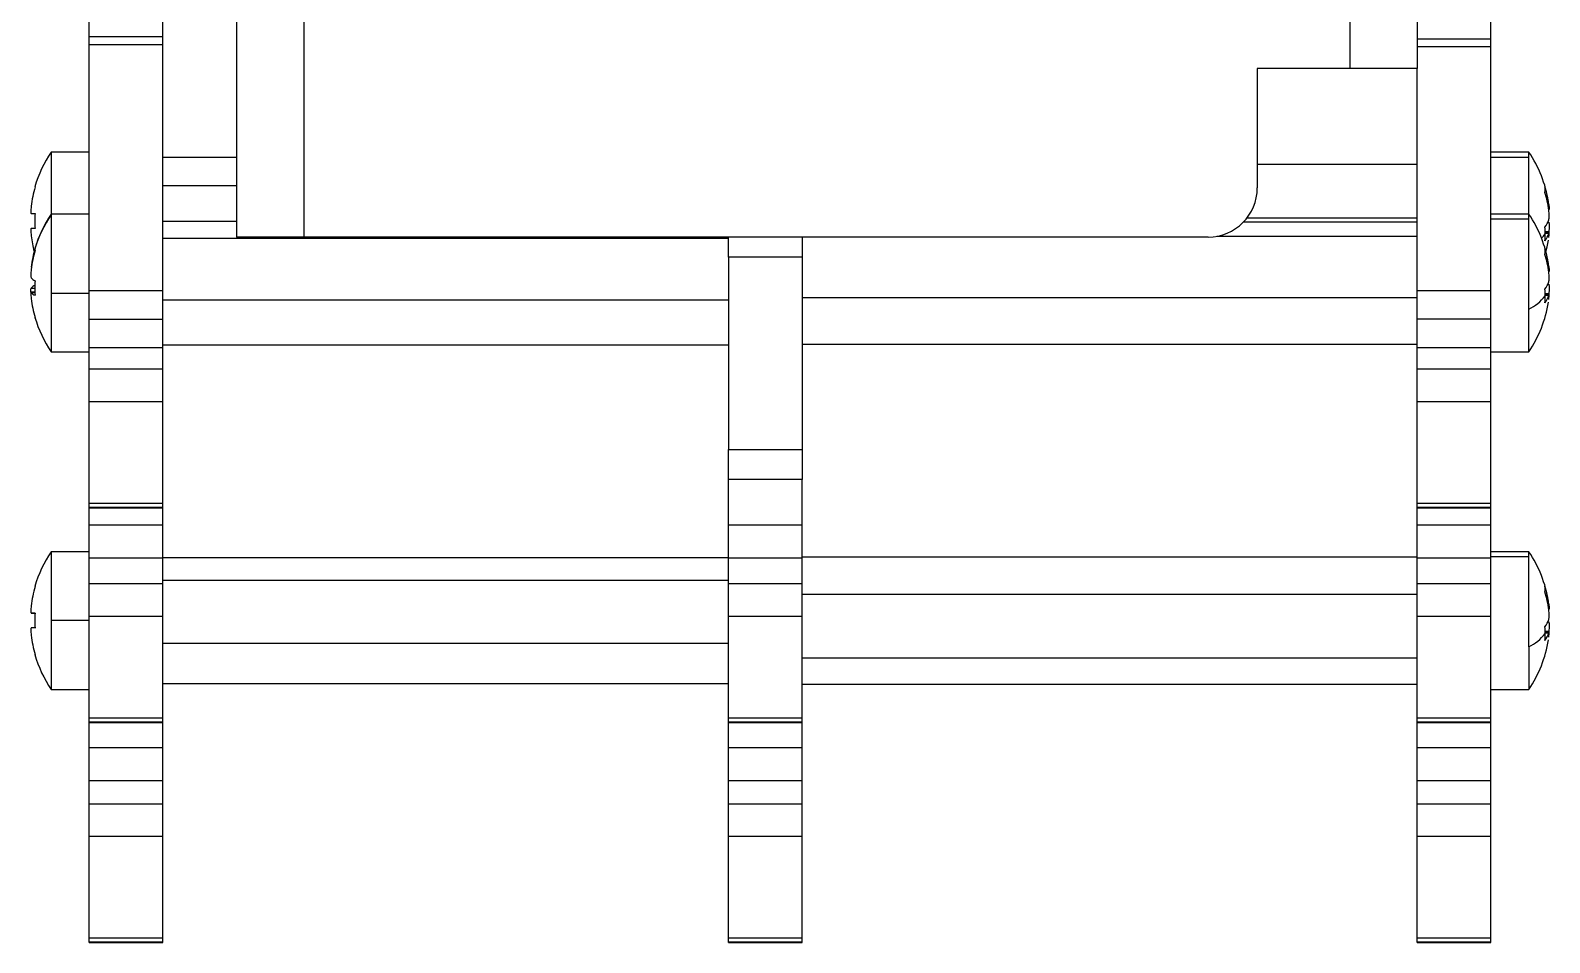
# Model space of a CAD drawing. Header units: millimetres. Extents: x 0 to 841, y 0 to 594.
# Drawn here: x 157 to 218.8, y 394.6 to 431.7 of the extents above; entities that cross this region are included whole.
import ezdxf

# ---------------------------------------------------------------- set-up
doc = ezdxf.new("R2010")
doc.units = ezdxf.units.MM

msp = doc.modelspace()

# ---------------------------------------------------------------- linework, layer by layer
at = {"color": 7, "linetype": 'Continuous', "lineweight": 25}
for p, q in [((165.418, 480.313), (165.418, 423.313)), ((168.155, 480.313), (168.155, 423.313)), ((210.681, 473.458), (210.681, 430.167)), ((213.418, 435.64), (213.418, 430.167)), ((159.418, 431.462), (159.418, 434.515)), ((162.418, 431.462), (162.418, 434.515)), ((216.418, 431.371), (216.418, 434.504)), ((159.418, 431.462), (162.418, 431.462)), ((159.418, 431.145), (159.418, 431.462)), ((162.418, 431.145), (162.418, 431.462)), ((213.418, 431.371), (216.418, 431.371)), ((216.418, 431.063), (216.418, 431.371)), ((159.418, 431.145), (162.418, 431.145)), ((159.418, 421.135), (159.418, 431.145)), ((162.418, 421.135), (162.418, 431.145)), ((213.418, 431.063), (216.418, 431.063)), ((216.418, 421.135), (216.418, 431.063)), ((210.681, 430.167), (206.918, 430.167)), ((206.918, 430.167), (206.918, 425.313)), ((213.418, 430.167), (210.681, 430.167)), ((213.418, 421.135), (213.418, 430.167)), ((159.418, 426.765), (157.876, 426.765)), ((157.876, 426.765), (157.876, 424.246)), ((162.418, 426.558), (165.418, 426.558)), ((206.918, 426.276), (213.418, 426.276)), ((217.96, 426.765), (216.418, 426.765)), ((217.96, 426.552), (216.418, 426.552)), ((217.96, 426.552), (217.96, 426.765)), ((217.96, 424.246), (217.96, 426.552)), ((157.214, 425.351), (157.222, 425.347)), ((162.418, 425.401), (165.418, 425.401)), ((218.767, 424.448), (218.804, 424.448)), ((157.063, 424.265), (157.222, 424.265)), ((159.418, 424.246), (157.876, 424.246)), ((157.876, 424.246), (157.876, 424.215)), ((157.876, 424.215), (157.876, 421.032)), ((162.418, 423.96), (165.418, 423.96)), ((206.365, 423.931), (213.418, 423.931)), ((206.502, 424.092), (213.418, 424.092)), ((217.96, 424.246), (216.418, 424.246)), ((217.96, 424.034), (216.418, 424.034)), ((217.96, 424.034), (217.96, 424.246)), ((217.96, 420.377), (217.96, 424.034)), ((157.222, 423.665), (157.063, 423.665)), ((162.418, 423.27), (185.418, 423.27)), ((168.155, 423.313), (165.418, 423.313)), ((204.918, 423.313), (168.155, 423.313)), ((185.418, 422.495), (185.418, 423.313)), ((188.418, 423.313), (188.418, 422.495)), ((205.271, 423.344), (213.418, 423.344)), ((218.804, 423.481), (218.622, 423.481)), ((188.418, 422.495), (185.418, 422.495)), ((185.418, 422.495), (185.418, 414.669)), ((188.418, 422.495), (188.418, 414.669)), ((218.767, 421.93), (218.804, 421.93)), ((157.217, 421.064), (157.032, 421.064)), ((157.876, 421.032), (157.876, 418.646)), ((157.876, 421.032), (159.418, 421.032)), ((159.418, 421.135), (162.418, 421.135)), ((159.418, 419.973), (159.418, 421.135)), ((162.418, 419.973), (162.418, 421.135)), ((162.418, 420.756), (185.418, 420.756)), ((188.418, 420.858), (213.418, 420.858)), ((213.418, 421.135), (216.418, 421.135)), ((213.418, 419.987), (213.418, 421.135)), ((216.418, 419.987), (216.418, 421.135)), ((218.804, 420.962), (218.622, 420.962)), ((217.96, 418.646), (217.96, 420.377)), ((159.418, 419.973), (162.418, 419.973)), ((159.418, 418.818), (159.418, 419.973)), ((162.418, 418.818), (162.418, 419.973)), ((213.418, 419.987), (216.418, 419.987)), ((213.418, 418.818), (213.418, 419.987)), ((216.418, 418.818), (216.418, 419.987)), ((159.418, 418.818), (162.418, 418.818)), ((159.418, 417.946), (159.418, 418.818)), ((162.418, 418.932), (185.418, 418.932)), ((162.418, 417.946), (162.418, 418.818)), ((188.418, 418.96), (213.418, 418.96)), ((213.418, 418.818), (216.418, 418.818)), ((213.418, 417.946), (213.418, 418.818)), ((216.418, 417.946), (216.418, 418.818)), ((157.876, 418.646), (159.418, 418.646)), ((216.418, 418.646), (217.96, 418.646)), ((159.418, 417.946), (162.418, 417.946)), ((159.418, 416.626), (159.418, 417.946)), ((162.418, 416.626), (162.418, 417.946)), ((213.418, 417.946), (216.418, 417.946)), ((213.418, 416.626), (213.418, 417.946)), ((216.418, 416.626), (216.418, 417.946)), ((159.418, 416.626), (162.418, 416.626)), ((159.418, 412.491), (159.418, 416.626)), ((162.418, 412.491), (162.418, 416.626)), ((213.418, 416.626), (216.418, 416.626)), ((213.418, 412.491), (213.418, 416.626)), ((216.418, 412.491), (216.418, 416.626)), ((185.418, 414.669), (188.418, 414.669)), ((185.418, 413.457), (185.418, 414.669)), ((188.418, 414.669), (188.418, 413.457)), ((188.418, 413.457), (185.418, 413.457)), ((185.418, 411.605), (185.418, 413.457)), ((188.418, 411.605), (188.418, 413.457)), ((159.418, 412.491), (162.418, 412.491)), ((159.418, 412.326), (159.418, 412.491)), ((159.418, 412.326), (162.418, 412.326)), ((159.418, 412.296), (159.418, 412.326)), ((159.418, 412.296), (162.418, 412.296)), ((159.418, 411.605), (159.418, 412.296)), ((162.418, 412.326), (162.418, 412.491)), ((162.418, 412.296), (162.418, 412.326)), ((162.418, 411.605), (162.418, 412.296)), ((213.418, 412.491), (216.418, 412.491)), ((213.418, 412.326), (213.418, 412.491)), ((213.418, 412.326), (216.418, 412.326)), ((213.418, 412.296), (213.418, 412.326)), ((213.418, 412.296), (216.418, 412.296)), ((213.418, 411.605), (213.418, 412.296)), ((216.418, 412.326), (216.418, 412.491)), ((216.418, 412.296), (216.418, 412.326)), ((216.418, 411.605), (216.418, 412.296)), ((159.418, 411.605), (162.418, 411.605)), ((159.418, 410.261), (159.418, 411.605)), ((162.418, 410.261), (162.418, 411.605)), ((185.418, 411.605), (188.418, 411.605)), ((185.418, 410.261), (185.418, 411.605)), ((188.418, 410.261), (188.418, 411.605)), ((213.418, 411.605), (216.418, 411.605)), ((213.418, 410.261), (213.418, 411.605)), ((216.418, 410.261), (216.418, 411.605)), ((159.418, 410.517), (157.876, 410.517)), ((157.876, 410.517), (157.876, 407.73)), ((159.418, 410.261), (162.418, 410.261)), ((159.418, 409.221), (159.418, 410.261)), ((162.418, 410.28), (185.418, 410.28)), ((162.418, 409.221), (162.418, 410.261)), ((185.418, 410.261), (188.418, 410.261)), ((185.418, 409.221), (185.418, 410.261)), ((188.418, 410.302), (213.418, 410.302)), ((188.418, 409.221), (188.418, 410.261)), ((213.418, 410.261), (216.418, 410.261)), ((213.418, 409.221), (213.418, 410.261)), ((217.96, 410.517), (216.418, 410.517)), ((217.96, 410.304), (216.418, 410.304)), ((216.418, 409.221), (216.418, 410.261)), ((217.96, 410.304), (217.96, 410.517)), ((217.96, 406.647), (217.96, 410.304)), ((159.418, 409.221), (162.418, 409.221)), ((159.418, 407.902), (159.418, 409.221)), ((162.418, 409.364), (185.418, 409.364)), ((162.418, 407.902), (162.418, 409.221)), ((185.418, 409.221), (188.418, 409.221)), ((185.418, 407.902), (185.418, 409.221)), ((188.418, 407.902), (188.418, 409.221)), ((213.418, 409.221), (216.418, 409.221)), ((213.418, 407.902), (213.418, 409.221)), ((216.418, 407.902), (216.418, 409.221)), ((188.418, 408.789), (213.418, 408.789)), ((157.063, 408.019), (157.222, 408.019)), ((157.876, 407.73), (157.876, 404.917)), ((157.876, 407.73), (159.418, 407.73)), ((159.418, 407.902), (162.418, 407.902)), ((159.418, 403.766), (159.418, 407.902)), ((162.418, 403.766), (162.418, 407.902)), ((185.418, 407.902), (188.418, 407.902)), ((185.418, 403.766), (185.418, 407.902)), ((188.418, 403.766), (188.418, 407.902)), ((213.418, 407.902), (216.418, 407.902)), ((213.418, 403.766), (213.418, 407.902)), ((216.418, 403.766), (216.418, 407.902)), ((218.767, 408.2), (218.804, 408.2)), ((218.804, 407.233), (218.622, 407.233)), ((162.418, 406.801), (185.418, 406.801)), ((217.96, 406.647), (217.96, 404.917)), ((188.418, 406.203), (213.418, 406.203)), ((157.876, 404.917), (159.418, 404.917)), ((162.418, 405.153), (185.418, 405.153)), ((188.418, 405.131), (213.418, 405.131)), ((216.418, 404.917), (217.96, 404.917)), ((159.418, 403.766), (162.418, 403.766)), ((159.418, 403.601), (159.418, 403.766)), ((159.418, 403.601), (162.418, 403.601)), ((159.418, 403.572), (159.418, 403.601)), ((159.418, 403.572), (162.418, 403.572)), ((159.418, 402.556), (159.418, 403.572)), ((162.418, 403.601), (162.418, 403.766)), ((162.418, 403.572), (162.418, 403.601)), ((162.418, 402.556), (162.418, 403.572)), ((185.418, 403.766), (188.418, 403.766)), ((185.418, 403.601), (185.418, 403.766)), ((185.418, 403.601), (188.418, 403.601)), ((185.418, 403.572), (185.418, 403.601)), ((185.418, 403.572), (188.418, 403.572)), ((185.418, 402.556), (185.418, 403.572)), ((188.418, 403.601), (188.418, 403.766)), ((188.418, 403.572), (188.418, 403.601)), ((188.418, 402.556), (188.418, 403.572)), ((213.418, 403.766), (216.418, 403.766)), ((213.418, 403.601), (213.418, 403.766)), ((213.418, 403.601), (216.418, 403.601)), ((213.418, 403.572), (213.418, 403.601)), ((213.418, 403.572), (216.418, 403.572)), ((213.418, 402.556), (213.418, 403.572)), ((216.418, 403.601), (216.418, 403.766)), ((216.418, 403.572), (216.418, 403.601)), ((216.418, 402.556), (216.418, 403.572)), ((159.418, 402.556), (162.418, 402.556)), ((159.418, 401.212), (159.418, 402.556)), ((162.418, 401.212), (162.418, 402.556)), ((185.418, 402.556), (188.418, 402.556)), ((185.418, 401.212), (185.418, 402.556)), ((188.418, 401.212), (188.418, 402.556)), ((213.418, 402.556), (216.418, 402.556)), ((213.418, 401.212), (213.418, 402.556)), ((216.418, 401.212), (216.418, 402.556)), ((159.418, 401.212), (162.418, 401.212)), ((159.418, 400.27), (159.418, 401.212)), ((162.418, 400.27), (162.418, 401.212)), ((185.418, 401.212), (188.418, 401.212)), ((185.418, 400.27), (185.418, 401.212)), ((188.418, 400.27), (188.418, 401.212)), ((213.418, 401.212), (216.418, 401.212)), ((213.418, 400.27), (213.418, 401.212)), ((216.418, 400.27), (216.418, 401.212)), ((159.418, 400.27), (162.418, 400.27)), ((159.418, 398.951), (159.418, 400.27)), ((162.418, 398.951), (162.418, 400.27)), ((185.418, 400.27), (188.418, 400.27)), ((185.418, 398.951), (185.418, 400.27)), ((188.418, 398.951), (188.418, 400.27)), ((213.418, 400.27), (216.418, 400.27)), ((213.418, 398.951), (213.418, 400.27)), ((216.418, 398.951), (216.418, 400.27)), ((159.418, 398.951), (162.418, 398.951)), ((159.418, 394.815), (159.418, 398.951)), ((162.418, 394.815), (162.418, 398.951)), ((185.418, 398.951), (188.418, 398.951)), ((185.418, 394.815), (185.418, 398.951)), ((188.418, 394.815), (188.418, 398.951)), ((213.418, 398.951), (216.418, 398.951)), ((213.418, 394.815), (213.418, 398.951)), ((216.418, 394.815), (216.418, 398.951)), ((159.418, 394.815), (162.418, 394.815)), ((159.418, 394.65), (159.418, 394.815)), ((162.418, 394.65), (162.418, 394.815)), ((185.418, 394.815), (188.418, 394.815)), ((185.418, 394.65), (185.418, 394.815)), ((188.418, 394.65), (188.418, 394.815)), ((213.418, 394.815), (216.418, 394.815)), ((213.418, 394.65), (213.418, 394.815)), ((216.418, 394.65), (216.418, 394.815)), ((159.418, 394.65), (162.418, 394.65)), ((159.418, 394.621), (159.418, 394.65)), ((159.418, 394.621), (162.418, 394.621)), ((162.418, 394.621), (162.418, 394.65)), ((185.418, 394.65), (188.418, 394.65)), ((185.418, 394.621), (185.418, 394.65)), ((185.418, 394.621), (188.418, 394.621)), ((188.418, 394.621), (188.418, 394.65)), ((213.418, 394.65), (216.418, 394.65)), ((213.418, 394.621), (213.418, 394.65)), ((213.418, 394.621), (216.418, 394.621)), ((216.418, 394.621), (216.418, 394.65))]:
    msp.add_line(p, q, dxfattribs=at)
at = {"color": 8, "linetype": 'Continuous', "lineweight": 25}
for p, q in [((218.736, 424.634), (218.773, 424.634)), ((218.773, 423.525), (218.621, 423.525)), ((218.773, 423.458), (218.622, 423.458)), ((157.063, 422.084), (157.075, 422.084)), ((218.736, 422.115), (218.773, 422.115)), ((157.063, 421.238), (157.214, 421.238)), ((157.217, 421.06), (157.063, 421.06)), ((218.773, 421.006), (218.621, 421.006)), ((218.773, 420.94), (218.622, 420.94)), ((218.736, 408.386), (218.773, 408.386)), ((218.773, 407.277), (218.621, 407.277)), ((218.773, 407.21), (218.622, 407.21))]:
    msp.add_line(p, q, dxfattribs=at)
at = {"color": 7, "linetype": 'Continuous', "lineweight": 25, "flags": 128}
msp.add_lwpolyline([(218.657, 422.705), (218.706, 422.911), (218.756, 423.179)], dxfattribs=at)
at = {"color": 7, "linetype": 'Continuous', "lineweight": 25}
for centre, radius, start, end in [((162.018, 423.965), 5, 145.9442, 163.89789), ((213.818, 423.965), 5, 9.04035, 34.0558), ((162.018, 423.965), 4.991, 163.92348, 173.0954), ((204.918, 425.313), 2, 270, 0), ((214.502, 424.073), 4.308, 7.47657, 17.33256), ((217.802, 425.242), 0.82, 351.96916, 8.03084), ((214.502, 423.844), 4.308, 7.47654, 17.33252), ((162.816, 423.965), 5.602, 176.93034, 183.06966), ((161.937, 421.438), 4.921, 145.63673, 163.7169), ((162.018, 421.446), 5, 145.9442, 163.74044), ((213.818, 421.446), 5, 9.04035, 34.0558), ((217.822, 424.327), 1.001, 322.24247, 341.6994), ((162.018, 423.965), 4.991, 186.9046, 194.43312), ((213.744, 423.434), 4.878, 0.01025, 3.28947), ((217.822, 423.773), 1.001, 322.24303, 341.69913), ((213.927, 423.434), 4.695, 356.64693, 0.01093), ((161.915, 421.49), 4.888, 163.75148, 173.01857), ((161.915, 421.401), 4.888, 163.75141, 173.01859), ((157.309, 422.819), 0.0948, 156.22061, 180.93889), ((157.386, 422.82), 0.172, 181.00924, 197.63471), ((214.502, 421.555), 4.308, 7.47657, 17.33256), ((217.802, 422.723), 0.82, 351.96916, 8.03084), ((214.502, 421.325), 4.308, 7.47663, 17.33249), ((157.433, 421.994), 0.503, 222.66951, 245.23544), ((157.433, 420.897), 0.503, 114.76609, 137.32984), ((162.694, 421.241), 5.48, 176.8962, 183.1038), ((217.822, 421.808), 1.001, 322.24284, 341.69932), ((157.433, 421.401), 0.503, 222.67101, 245.23394), ((161.914, 421.402), 4.887, 186.98128, 196.24872), ((216.965, 422.272), 2.141, 297.71112, 320.71377), ((213.744, 420.916), 4.878, 0.01025, 3.28947), ((217.822, 421.254), 1.001, 322.24272, 341.69944), ((213.927, 420.916), 4.695, 356.64696, 0.0109), ((157.309, 420.073), 0.0948, 179.05981, 203.78277), ((213.818, 421.446), 5, 325.9442, 350.95965), ((162.018, 421.446), 5, 196.25956, 214.0558), ((162.018, 407.717), 5, 145.94389, 163.89777), ((213.818, 407.717), 5, 9.04035, 34.0558), ((162.017, 407.718), 4.99, 163.92248, 173.09607), ((157.211, 409.082), 0.0212, 56.71768, 80.23907), ((157.24, 409.129), 0.0364, 224.78591, 240.74712), ((214.502, 407.825), 4.308, 7.47644, 17.33269), ((217.802, 408.994), 0.82, 351.96921, 8.03079), ((214.502, 407.596), 4.308, 7.47652, 17.3326), ((157.331, 400.219), 7.805, 90.79609, 91.96359), ((162.816, 407.723), 5.602, 176.9303, 183.0697), ((162.773, 407.709), 5.559, 179.91814, 183.0814), ((217.822, 408.079), 1.001, 322.24355, 341.69861), ((157.33, 399.642), 7.782, 90.79571, 91.96664), ((162.017, 407.718), 4.99, 186.90386, 196.0776), ((216.965, 408.542), 2.141, 297.71083, 320.71368), ((213.744, 407.186), 4.878, 0.01023, 3.2895), ((217.822, 407.525), 1.001, 322.24242, 341.69915), ((213.927, 407.186), 4.695, 356.64686, 0.01096), ((213.818, 407.717), 5, 325.9442, 350.95965), ((157.24, 406.304), 0.0365, 119.2774, 135.18957), ((162.018, 407.717), 5, 196.10207, 214.05627)]:
    msp.add_arc(centre, radius, start, end, dxfattribs=at)
at = {"color": 8, "linetype": 'Continuous', "lineweight": 25}
msp.add_arc((217.427, 424.348), 1.503, 314.13169, 322.62579, dxfattribs=at)
at = {"color": 7, "linetype": 'Continuous', "lineweight": 25}
for points, knots in [([(157.063, 424.565), (157.059, 424.525), (157.051, 424.447), (157.047, 424.347), (157.051, 424.279), (157.059, 424.269), (157.063, 424.265)], [0, 0, 0, 0, 0.250683, 0.499765, 0.749078, 1, 1, 1, 1]), ([(218.773, 424.634), (218.777, 424.599), (218.785, 424.531), (218.789, 424.462), (218.786, 424.453), (218.784, 424.449)], [0, 0, 0, 0, 0.33473, 0.667318, 1, 1, 1, 1]), ([(218.773, 424.013), (218.777, 424.032), (218.785, 424.07), (218.789, 424.172), (218.785, 424.291), (218.777, 424.367), (218.773, 424.405)], [0, 0, 0, 0, 0.2506872, 0.4997684, 0.7490799, 1, 1, 1, 1]), ([(218.773, 423.917), (218.777, 423.897), (218.785, 423.859), (218.789, 423.757), (218.785, 423.639), (218.777, 423.563), (218.773, 423.525)], [0, 0, 0, 0, 0.250681, 0.499764, 0.749079, 1, 1, 1, 1]), ([(157.063, 423.665), (157.059, 423.66), (157.051, 423.651), (157.047, 423.582), (157.051, 423.482), (157.059, 423.404), (157.063, 423.365)], [0, 0, 0, 0, 0.2506834, 0.499768, 0.7490786, 1, 1, 1, 1]), ([(218.773, 423.296), (218.777, 423.33), (218.785, 423.399), (218.789, 423.465), (218.785, 423.49), (218.777, 423.469), (218.773, 423.458)], [0, 0, 0, 0, 0.250684, 0.499767, 0.749081, 1, 1, 1, 1]), ([(157.063, 421.995), (157.059, 421.955), (157.051, 421.877), (157.047, 421.768), (157.051, 421.685), (157.059, 421.664), (157.063, 421.654)], [0, 0, 0, 0, 0.2506868, 0.4997688, 0.7490811, 1, 1, 1, 1]), ([(218.773, 422.115), (218.777, 422.081), (218.785, 422.012), (218.789, 421.943), (218.786, 421.934), (218.784, 421.93)], [0, 0, 0, 0, 0.334724, 0.667313, 1, 1, 1, 1]), ([(218.773, 421.494), (218.777, 421.513), (218.785, 421.552), (218.789, 421.653), (218.785, 421.772), (218.777, 421.848), (218.773, 421.886)], [0, 0, 0, 0, 0.250685, 0.4997661, 0.7490807, 1, 1, 1, 1]), ([(218.773, 421.398), (218.777, 421.379), (218.785, 421.34), (218.789, 421.238), (218.785, 421.12), (218.777, 421.044), (218.773, 421.006)], [0, 0, 0, 0, 0.250686, 0.499771, 0.74908, 1, 1, 1, 1]), ([(157.05, 421.064), (157.049, 421.083), (157.047, 421.139), (157.051, 421.206), (157.059, 421.227), (157.063, 421.238)], [0, 0, 0, 0, 0.208235, 0.602836, 1, 1, 1, 1]), ([(157.063, 421.06), (157.059, 421.062), (157.051, 421.064), (157.047, 421.011), (157.051, 420.922), (157.059, 420.846), (157.063, 420.808)], [0, 0, 0, 0, 0.250687, 0.499769, 0.749076, 1, 1, 1, 1]), ([(218.773, 420.777), (218.777, 420.811), (218.785, 420.88), (218.789, 420.946), (218.785, 420.972), (218.777, 420.95), (218.773, 420.94)], [0, 0, 0, 0, 0.250686, 0.499769, 0.74908, 1, 1, 1, 1]), ([(157.063, 408.318), (157.059, 408.279), (157.051, 408.201), (157.047, 408.101), (157.051, 408.033), (157.059, 408.024), (157.063, 408.019)], [0, 0, 0, 0, 0.250689, 0.499769, 0.749082, 1, 1, 1, 1]), ([(218.773, 408.386), (218.777, 408.351), (218.785, 408.283), (218.789, 408.214), (218.786, 408.205), (218.784, 408.2)], [0, 0, 0, 0, 0.334721, 0.667315, 1, 1, 1, 1]), ([(218.773, 407.765), (218.777, 407.784), (218.785, 407.822), (218.789, 407.924), (218.785, 408.043), (218.777, 408.118), (218.773, 408.157)], [0, 0, 0, 0, 0.250685, 0.499769, 0.74908, 1, 1, 1, 1]), ([(157.063, 407.419), (157.059, 407.415), (157.051, 407.405), (157.047, 407.336), (157.051, 407.236), (157.059, 407.157), (157.063, 407.118)], [0, 0, 0, 0, 0.250684, 0.499766, 0.749079, 1, 1, 1, 1]), ([(218.773, 407.668), (218.777, 407.649), (218.785, 407.611), (218.789, 407.509), (218.785, 407.391), (218.777, 407.315), (218.773, 407.277)], [0, 0, 0, 0, 0.2506861, 0.4997687, 0.7490798, 1, 1, 1, 1]), ([(218.773, 407.047), (218.777, 407.082), (218.785, 407.151), (218.789, 407.217), (218.785, 407.242), (218.777, 407.221), (218.773, 407.21)], [0, 0, 0, 0, 0.2506799, 0.4997658, 0.7490788, 1, 1, 1, 1])]:
    msp.add_open_spline(points, degree=3, knots=knots, dxfattribs=at)

doc.saveas('drawing.dxf')
